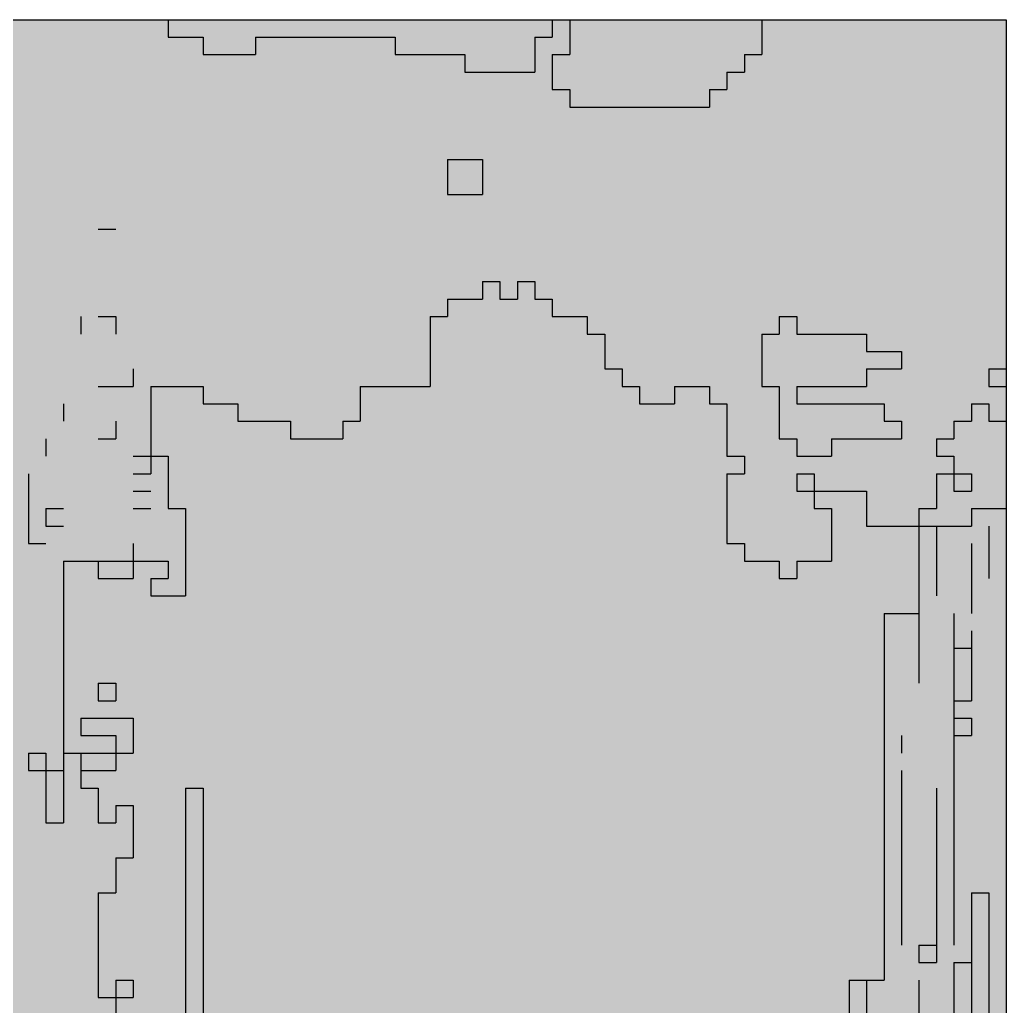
# Model space of a CAD drawing. Extents: x 0 to 100, y 0 to 130.
# Drawn here: x 41.1 to 100, y 71.4 to 130.3 of the extents above; entities that cross this region are included whole.
import ezdxf

# ---------------------------------------------------------------- set-up
doc = ezdxf.new("R2010")
doc.units = 0

msp = doc.modelspace()

# ---------------------------------------------------------------- linework, layer by layer
at = {"layer": '', "color": 0}
for p, q in [((0, 130.279898), (100, 130.279898)), ((50, 130.279898), (50, 129.237659)), ((72.916667, 130.279898), (72.916667, 129.237659)), ((73.958333, 130.279898), (73.958333, 128.19542)), ((85.416667, 130.279898), (85.416667, 128.19542)), ((100, 130.279898), (100, 0)), ((50, 129.237659), (52.083333, 129.237659)), ((52.083333, 129.237659), (52.083333, 128.19542)), ((55.208333, 129.237659), (63.541667, 129.237659)), ((55.208333, 129.237659), (55.208333, 128.19542)), ((63.541667, 129.237659), (63.541667, 128.19542)), ((71.875, 129.237659), (72.916667, 129.237659)), ((71.875, 129.237659), (71.875, 127.15318)), ((52.083333, 128.19542), (55.208333, 128.19542)), ((63.541667, 128.19542), (67.708333, 128.19542)), ((67.708333, 128.19542), (67.708333, 127.15318)), ((72.916667, 128.19542), (73.958333, 128.19542)), ((72.916667, 128.19542), (72.916667, 126.110941)), ((84.375, 128.19542), (85.416667, 128.19542)), ((84.375, 128.19542), (84.375, 127.15318)), ((67.708333, 127.15318), (71.875, 127.15318)), ((83.333333, 127.15318), (84.375, 127.15318)), ((83.333333, 127.15318), (83.333333, 126.110941)), ((72.916667, 126.110941), (73.958333, 126.110941)), ((73.958333, 126.110941), (73.958333, 125.068702)), ((82.291667, 126.110941), (83.333333, 126.110941)), ((82.291667, 126.110941), (82.291667, 125.068702)), ((73.958333, 125.068702), (82.291667, 125.068702)), ((66.666667, 121.941985), (68.75, 121.941985)), ((66.666667, 121.941985), (66.666667, 119.857506)), ((68.75, 121.941985), (68.75, 119.857506)), ((66.666667, 119.857506), (68.75, 119.857506)), ((45.833333, 117.773028), (46.875, 117.773028)), ((68.75, 114.64631), (69.791667, 114.64631)), ((68.75, 114.64631), (68.75, 113.604071)), ((69.791667, 114.64631), (69.791667, 113.604071)), ((70.833333, 114.64631), (71.875, 114.64631)), ((70.833333, 114.64631), (70.833333, 113.604071)), ((71.875, 114.64631), (71.875, 113.604071)), ((66.666667, 113.604071), (68.75, 113.604071)), ((66.666667, 113.604071), (66.666667, 112.561832)), ((69.791667, 113.604071), (70.833333, 113.604071)), ((71.875, 113.604071), (72.916667, 113.604071)), ((72.916667, 113.604071), (72.916667, 112.561832)), ((44.791667, 112.561832), (44.791667, 111.519593)), ((45.833333, 112.561832), (46.875, 112.561832)), ((46.875, 112.561832), (46.875, 111.519593)), ((65.625, 112.561832), (66.666667, 112.561832)), ((65.625, 112.561832), (65.625, 108.392875)), ((72.916667, 112.561832), (75, 112.561832)), ((75, 112.561832), (75, 111.519593)), ((86.458333, 112.561832), (87.5, 112.561832)), ((86.458333, 112.561832), (86.458333, 111.519593)), ((87.5, 112.561832), (87.5, 111.519593)), ((75, 111.519593), (76.041667, 111.519593)), ((76.041667, 111.519593), (76.041667, 109.435114)), ((85.416667, 111.519593), (86.458333, 111.519593)), ((85.416667, 111.519593), (85.416667, 108.392875)), ((87.5, 111.519593), (91.666667, 111.519593)), ((91.666667, 111.519593), (91.666667, 110.477354)), ((91.666667, 110.477354), (93.75, 110.477354)), ((93.75, 110.477354), (93.75, 109.435114)), ((47.916667, 109.435114), (47.916667, 108.392875)), ((76.041667, 109.435114), (77.083333, 109.435114)), ((77.083333, 109.435114), (77.083333, 108.392875)), ((91.666667, 109.435114), (93.75, 109.435114)), ((91.666667, 109.435114), (91.666667, 108.392875)), ((98.958333, 109.435114), (100, 109.435114)), ((98.958333, 109.435114), (98.958333, 108.392875)), ((45.833333, 108.392875), (47.916667, 108.392875)), ((48.958333, 108.392875), (52.083333, 108.392875)), ((48.958333, 108.392875), (48.958333, 103.181679)), ((52.083333, 108.392875), (52.083333, 107.350636)), ((61.458333, 108.392875), (65.625, 108.392875)), ((61.458333, 108.392875), (61.458333, 106.308397)), ((77.083333, 108.392875), (78.125, 108.392875)), ((78.125, 108.392875), (78.125, 107.350636)), ((80.208333, 108.392875), (82.291667, 108.392875)), ((80.208333, 108.392875), (80.208333, 107.350636)), ((82.291667, 108.392875), (82.291667, 107.350636)), ((85.416667, 108.392875), (86.458333, 108.392875)), ((86.458333, 108.392875), (86.458333, 105.266158)), ((87.5, 108.392875), (91.666667, 108.392875)), ((87.5, 108.392875), (87.5, 107.350636)), ((98.958333, 108.392875), (100, 108.392875)), ((43.75, 107.350636), (43.75, 106.308397)), ((52.083333, 107.350636), (54.166667, 107.350636)), ((54.166667, 107.350636), (54.166667, 106.308397)), ((78.125, 107.350636), (80.208333, 107.350636)), ((82.291667, 107.350636), (83.333333, 107.350636)), ((83.333333, 107.350636), (83.333333, 104.223918)), ((87.5, 107.350636), (92.708333, 107.350636)), ((92.708333, 107.350636), (92.708333, 106.308397)), ((97.916667, 107.350636), (98.958333, 107.350636)), ((97.916667, 107.350636), (97.916667, 106.308397)), ((98.958333, 107.350636), (98.958333, 106.308397)), ((46.875, 106.308397), (46.875, 105.266158)), ((54.166667, 106.308397), (57.291667, 106.308397)), ((57.291667, 106.308397), (57.291667, 105.266158)), ((60.416667, 106.308397), (61.458333, 106.308397)), ((60.416667, 106.308397), (60.416667, 105.266158)), ((92.708333, 106.308397), (93.75, 106.308397)), ((93.75, 106.308397), (93.75, 105.266158)), ((96.875, 106.308397), (97.916667, 106.308397)), ((96.875, 106.308397), (96.875, 105.266158)), ((98.958333, 106.308397), (100, 106.308397)), ((42.708333, 105.266158), (42.708333, 104.223918)), ((45.833333, 105.266158), (46.875, 105.266158)), ((57.291667, 105.266158), (60.416667, 105.266158)), ((86.458333, 105.266158), (87.5, 105.266158)), ((87.5, 105.266158), (87.5, 104.223918)), ((89.583333, 105.266158), (93.75, 105.266158)), ((89.583333, 105.266158), (89.583333, 104.223918)), ((95.833333, 105.266158), (96.875, 105.266158)), ((95.833333, 105.266158), (95.833333, 104.223918)), ((47.916667, 104.223918), (50, 104.223918)), ((50, 104.223918), (50, 101.097201)), ((83.333333, 104.223918), (84.375, 104.223918)), ((84.375, 104.223918), (84.375, 103.181679)), ((87.5, 104.223918), (89.583333, 104.223918)), ((95.833333, 104.223918), (96.875, 104.223918)), ((96.875, 104.223918), (96.875, 102.13944)), ((41.666667, 103.181679), (41.666667, 99.012722)), ((47.916667, 103.181679), (48.958333, 103.181679)), ((83.333333, 103.181679), (84.375, 103.181679)), ((83.333333, 103.181679), (83.333333, 99.012722)), ((87.5, 103.181679), (88.541667, 103.181679)), ((87.5, 103.181679), (87.5, 102.13944)), ((88.541667, 103.181679), (88.541667, 101.097201)), ((95.833333, 103.181679), (97.916667, 103.181679)), ((95.833333, 103.181679), (95.833333, 101.097201)), ((97.916667, 103.181679), (97.916667, 102.13944)), ((47.916667, 102.13944), (48.958333, 102.13944)), ((87.5, 102.13944), (91.666667, 102.13944)), ((91.666667, 102.13944), (91.666667, 100.054962)), ((96.875, 102.13944), (97.916667, 102.13944)), ((42.708333, 101.097201), (43.75, 101.097201)), ((42.708333, 101.097201), (42.708333, 100.054962)), ((47.916667, 101.097201), (48.958333, 101.097201)), ((50, 101.097201), (51.041667, 101.097201)), ((51.041667, 101.097201), (51.041667, 95.886005)), ((88.541667, 101.097201), (89.583333, 101.097201)), ((89.583333, 101.097201), (89.583333, 97.970483)), ((94.791667, 101.097201), (95.833333, 101.097201)), ((94.791667, 101.097201), (94.791667, 90.674809)), ((97.916667, 101.097201), (100, 101.097201)), ((97.916667, 101.097201), (97.916667, 100.054962)), ((42.708333, 100.054962), (43.75, 100.054962)), ((91.666667, 100.054962), (97.916667, 100.054962)), ((95.833333, 100.054962), (95.833333, 95.886005)), ((98.958333, 100.054962), (98.958333, 96.928244)), ((41.666667, 99.012722), (42.708333, 99.012722)), ((47.916667, 99.012722), (47.916667, 96.928244)), ((83.333333, 99.012722), (84.375, 99.012722)), ((84.375, 99.012722), (84.375, 97.970483)), ((97.916667, 99.012722), (97.916667, 94.843766)), ((43.75, 97.970483), (50, 97.970483)), ((43.75, 97.970483), (43.75, 82.336896)), ((45.833333, 97.970483), (45.833333, 96.928244)), ((50, 97.970483), (50, 96.928244)), ((84.375, 97.970483), (86.458333, 97.970483)), ((86.458333, 97.970483), (86.458333, 96.928244)), ((87.5, 97.970483), (89.583333, 97.970483)), ((87.5, 97.970483), (87.5, 96.928244)), ((45.833333, 96.928244), (47.916667, 96.928244)), ((48.958333, 96.928244), (50, 96.928244)), ((48.958333, 96.928244), (48.958333, 95.886005)), ((86.458333, 96.928244), (87.5, 96.928244)), ((48.958333, 95.886005), (51.041667, 95.886005)), ((92.708333, 94.843766), (94.791667, 94.843766)), ((92.708333, 94.843766), (92.708333, 72.956743)), ((96.875, 94.843766), (96.875, 75.041221)), ((97.916667, 93.801527), (97.916667, 89.63257)), ((96.875, 92.759287), (97.916667, 92.759287)), ((45.833333, 90.674809), (46.875, 90.674809)), ((45.833333, 90.674809), (45.833333, 89.63257)), ((46.875, 90.674809), (46.875, 89.63257)), ((45.833333, 89.63257), (46.875, 89.63257)), ((96.875, 89.63257), (97.916667, 89.63257)), ((44.791667, 88.590331), (47.916667, 88.590331)), ((44.791667, 88.590331), (44.791667, 87.548091)), ((47.916667, 88.590331), (47.916667, 86.505852)), ((96.875, 88.590331), (97.916667, 88.590331)), ((97.916667, 88.590331), (97.916667, 87.548091)), ((44.791667, 87.548091), (46.875, 87.548091)), ((46.875, 87.548091), (46.875, 85.463613)), ((93.75, 87.548091), (93.75, 86.505852)), ((96.875, 87.548091), (97.916667, 87.548091)), ((41.666667, 86.505852), (42.708333, 86.505852)), ((41.666667, 86.505852), (41.666667, 85.463613)), ((42.708333, 86.505852), (42.708333, 82.336896)), ((43.75, 86.505852), (47.916667, 86.505852)), ((44.791667, 86.505852), (44.791667, 84.421374)), ((41.666667, 85.463613), (43.75, 85.463613)), ((44.791667, 85.463613), (46.875, 85.463613)), ((93.75, 85.463613), (93.75, 75.041221)), ((44.791667, 84.421374), (45.833333, 84.421374)), ((45.833333, 84.421374), (45.833333, 82.336896)), ((51.041667, 84.421374), (52.083333, 84.421374)), ((51.041667, 84.421374), (51.041667, 59.407633)), ((52.083333, 84.421374), (52.083333, 60.449873)), ((95.833333, 84.421374), (95.833333, 73.998982)), ((46.875, 83.379135), (47.916667, 83.379135)), ((46.875, 83.379135), (46.875, 82.336896)), ((47.916667, 83.379135), (47.916667, 80.252417)), ((42.708333, 82.336896), (43.75, 82.336896)), ((45.833333, 82.336896), (46.875, 82.336896)), ((46.875, 80.252417), (47.916667, 80.252417)), ((46.875, 80.252417), (46.875, 78.167939)), ((45.833333, 78.167939), (46.875, 78.167939)), ((45.833333, 78.167939), (45.833333, 71.914504)), ((97.916667, 78.167939), (98.958333, 78.167939)), ((97.916667, 78.167939), (97.916667, 59.407633)), ((98.958333, 78.167939), (98.958333, 68.787786)), ((94.791667, 75.041221), (95.833333, 75.041221)), ((94.791667, 75.041221), (94.791667, 73.998982)), ((94.791667, 73.998982), (95.833333, 73.998982)), ((96.875, 73.998982), (97.916667, 73.998982)), ((96.875, 73.998982), (96.875, 38.56285)), ((46.875, 72.956743), (47.916667, 72.956743)), ((46.875, 72.956743), (46.875, 70.872265)), ((47.916667, 72.956743), (47.916667, 71.914504)), ((90.625, 72.956743), (92.708333, 72.956743)), ((90.625, 72.956743), (90.625, 46.900763)), ((91.666667, 72.956743), (91.666667, 63.57659)), ((94.791667, 72.956743), (94.791667, 69.830025)), ((45.833333, 71.914504), (47.916667, 71.914504))]:
    msp.add_line(p, q, dxfattribs=at)
for points in [[(36.458333, 129.237659), (50, 129.237659), (36.458333, 130.279898), (50, 130.279898)], [(50, 129.237659), (72.916667, 129.237659), (50, 130.279898), (72.916667, 130.279898)], [(72.916667, 128.19542), (73.958333, 128.19542), (72.916667, 130.279898), (73.958333, 130.279898)], [(73.958333, 128.19542), (85.416667, 128.19542), (73.958333, 130.279898), (85.416667, 130.279898)], [(85.416667, 129.237659), (100, 129.237659), (85.416667, 130.279898), (100, 130.279898)], [(40.625, 128.19542), (52.083333, 128.19542), (40.625, 129.237659), (52.083333, 129.237659)], [(52.083333, 128.19542), (55.208333, 128.19542), (52.083333, 129.237659), (55.208333, 129.237659)], [(55.208333, 125.068702), (63.541667, 125.068702), (55.208333, 129.237659), (63.541667, 129.237659)], [(63.541667, 128.19542), (71.875, 128.19542), (63.541667, 129.237659), (71.875, 129.237659)], [(71.875, 113.604071), (72.916667, 113.604071), (71.875, 129.237659), (72.916667, 129.237659)], [(85.416667, 128.19542), (95.833333, 128.19542), (85.416667, 129.237659), (95.833333, 129.237659)], [(95.833333, 128.19542), (100, 128.19542), (95.833333, 129.237659), (100, 129.237659)], [(34.375, 127.15318), (44.791667, 127.15318), (34.375, 128.19542), (44.791667, 128.19542)], [(44.791667, 127.15318), (55.208333, 127.15318), (44.791667, 128.19542), (55.208333, 128.19542)], [(63.541667, 121.941985), (67.708333, 121.941985), (63.541667, 128.19542), (67.708333, 128.19542)], [(67.708333, 127.15318), (71.875, 127.15318), (67.708333, 128.19542), (71.875, 128.19542)], [(72.916667, 127.15318), (84.375, 127.15318), (72.916667, 128.19542), (84.375, 128.19542)], [(84.375, 127.15318), (89.583333, 127.15318), (84.375, 128.19542), (89.583333, 128.19542)], [(89.583333, 127.15318), (98.958333, 127.15318), (89.583333, 128.19542), (98.958333, 128.19542)], [(98.958333, 125.068702), (100, 125.068702), (98.958333, 128.19542), (100, 128.19542)], [(38.541667, 126.110941), (47.916667, 126.110941), (38.541667, 127.15318), (47.916667, 127.15318)], [(47.916667, 126.110941), (55.208333, 126.110941), (47.916667, 127.15318), (55.208333, 127.15318)], [(67.708333, 121.941985), (71.875, 121.941985), (67.708333, 127.15318), (71.875, 127.15318)], [(72.916667, 126.110941), (83.333333, 126.110941), (72.916667, 127.15318), (83.333333, 127.15318)], [(83.333333, 125.068702), (88.541667, 125.068702), (83.333333, 127.15318), (88.541667, 127.15318)], [(88.541667, 126.110941), (94.791667, 126.110941), (88.541667, 127.15318), (94.791667, 127.15318)], [(94.791667, 125.068702), (98.958333, 125.068702), (94.791667, 127.15318), (98.958333, 127.15318)], [(39.583333, 125.068702), (45.833333, 125.068702), (39.583333, 126.110941), (45.833333, 126.110941)], [(45.833333, 117.773028), (46.875, 117.773028), (45.833333, 126.110941), (46.875, 126.110941)], [(46.875, 113.604071), (50, 113.604071), (46.875, 126.110941), (50, 126.110941)], [(50, 125.068702), (55.208333, 125.068702), (50, 126.110941), (55.208333, 126.110941)], [(72.916667, 112.561832), (73.958333, 112.561832), (72.916667, 126.110941), (73.958333, 126.110941)], [(73.958333, 125.068702), (82.291667, 125.068702), (73.958333, 126.110941), (82.291667, 126.110941)], [(82.291667, 107.350636), (83.333333, 107.350636), (82.291667, 126.110941), (83.333333, 126.110941)], [(88.541667, 125.068702), (92.708333, 125.068702), (88.541667, 126.110941), (92.708333, 126.110941)], [(92.708333, 124.026463), (94.791667, 124.026463), (92.708333, 126.110941), (94.791667, 126.110941)], [(40.625, 114.64631), (45.833333, 114.64631), (40.625, 125.068702), (45.833333, 125.068702)], [(50, 116.730789), (51.041667, 116.730789), (50, 125.068702), (51.041667, 125.068702)], [(51.041667, 124.026463), (53.125, 124.026463), (51.041667, 125.068702), (53.125, 125.068702)], [(53.125, 119.857506), (58.333333, 119.857506), (53.125, 125.068702), (58.333333, 125.068702)], [(58.333333, 124.026463), (63.541667, 124.026463), (58.333333, 125.068702), (63.541667, 125.068702)], [(73.958333, 112.561832), (82.291667, 112.561832), (73.958333, 125.068702), (82.291667, 125.068702)], [(83.333333, 124.026463), (87.5, 124.026463), (83.333333, 125.068702), (87.5, 125.068702)], [(87.5, 124.026463), (91.666667, 124.026463), (87.5, 125.068702), (91.666667, 125.068702)], [(91.666667, 122.984224), (92.708333, 122.984224), (91.666667, 125.068702), (92.708333, 125.068702)], [(94.791667, 124.026463), (95.833333, 124.026463), (94.791667, 125.068702), (95.833333, 125.068702)], [(95.833333, 117.773028), (100, 117.773028), (95.833333, 125.068702), (100, 125.068702)], [(51.041667, 119.857506), (53.125, 119.857506), (51.041667, 124.026463), (53.125, 124.026463)], [(58.333333, 119.857506), (60.416667, 119.857506), (58.333333, 124.026463), (60.416667, 124.026463)], [(60.416667, 122.984224), (63.541667, 122.984224), (60.416667, 124.026463), (63.541667, 124.026463)], [(83.333333, 122.984224), (86.458333, 122.984224), (83.333333, 124.026463), (86.458333, 124.026463)], [(86.458333, 115.688549), (89.583333, 115.688549), (86.458333, 124.026463), (89.583333, 124.026463)], [(89.583333, 122.984224), (91.666667, 122.984224), (89.583333, 124.026463), (91.666667, 124.026463)], [(92.708333, 122.984224), (93.75, 122.984224), (92.708333, 124.026463), (93.75, 124.026463)], [(93.75, 117.773028), (95.833333, 117.773028), (93.75, 124.026463), (95.833333, 124.026463)], [(60.416667, 119.857506), (61.458333, 119.857506), (60.416667, 122.984224), (61.458333, 122.984224)], [(61.458333, 108.392875), (63.541667, 108.392875), (61.458333, 122.984224), (63.541667, 122.984224)], [(83.333333, 121.941985), (85.416667, 121.941985), (83.333333, 122.984224), (85.416667, 122.984224)], [(85.416667, 115.688549), (86.458333, 115.688549), (85.416667, 122.984224), (86.458333, 122.984224)], [(89.583333, 114.64631), (90.625, 114.64631), (89.583333, 122.984224), (90.625, 122.984224)], [(90.625, 121.941985), (91.666667, 121.941985), (90.625, 122.984224), (91.666667, 122.984224)], [(91.666667, 114.64631), (93.75, 114.64631), (91.666667, 122.984224), (93.75, 122.984224)], [(63.541667, 112.561832), (66.666667, 112.561832), (63.541667, 121.941985), (66.666667, 121.941985)], [(66.666667, 119.857506), (68.75, 119.857506), (66.666667, 121.941985), (68.75, 121.941985)], [(68.75, 114.64631), (71.875, 114.64631), (68.75, 121.941985), (71.875, 121.941985)], [(83.333333, 116.730789), (85.416667, 116.730789), (83.333333, 121.941985), (85.416667, 121.941985)], [(90.625, 114.64631), (91.666667, 114.64631), (90.625, 121.941985), (91.666667, 121.941985)], [(51.041667, 116.730789), (52.083333, 116.730789), (51.041667, 119.857506), (52.083333, 119.857506)], [(52.083333, 107.350636), (53.125, 107.350636), (52.083333, 119.857506), (53.125, 119.857506)], [(53.125, 118.815267), (55.208333, 118.815267), (53.125, 119.857506), (55.208333, 119.857506)], [(55.208333, 106.308397), (58.333333, 106.308397), (55.208333, 119.857506), (58.333333, 119.857506)], [(58.333333, 118.815267), (59.375, 118.815267), (58.333333, 119.857506), (59.375, 119.857506)], [(59.375, 106.308397), (61.458333, 106.308397), (59.375, 119.857506), (61.458333, 119.857506)], [(66.666667, 113.604071), (68.75, 113.604071), (66.666667, 119.857506), (68.75, 119.857506)], [(53.125, 107.350636), (55.208333, 107.350636), (53.125, 118.815267), (55.208333, 118.815267)], [(58.333333, 105.266158), (59.375, 105.266158), (58.333333, 118.815267), (59.375, 118.815267)], [(45.833333, 114.64631), (46.875, 114.64631), (45.833333, 117.773028), (46.875, 117.773028)], [(93.75, 116.730789), (94.791667, 116.730789), (93.75, 117.773028), (94.791667, 117.773028)], [(94.791667, 106.308397), (97.916667, 106.308397), (94.791667, 117.773028), (97.916667, 117.773028)], [(97.916667, 116.730789), (100, 116.730789), (97.916667, 117.773028), (100, 117.773028)], [(50, 108.392875), (52.083333, 108.392875), (50, 116.730789), (52.083333, 116.730789)], [(83.333333, 104.223918), (85.416667, 104.223918), (83.333333, 116.730789), (85.416667, 116.730789)], [(93.75, 100.054962), (94.791667, 100.054962), (93.75, 116.730789), (94.791667, 116.730789)], [(97.916667, 107.350636), (98.958333, 107.350636), (97.916667, 116.730789), (98.958333, 116.730789)], [(98.958333, 115.688549), (100, 115.688549), (98.958333, 116.730789), (100, 116.730789)], [(85.416667, 112.561832), (87.5, 112.561832), (85.416667, 115.688549), (87.5, 115.688549)], [(87.5, 114.64631), (89.583333, 114.64631), (87.5, 115.688549), (89.583333, 115.688549)], [(98.958333, 109.435114), (100, 109.435114), (98.958333, 115.688549), (100, 115.688549)], [(38.541667, 105.266158), (41.666667, 105.266158), (38.541667, 114.64631), (41.666667, 114.64631)], [(41.666667, 113.604071), (44.791667, 113.604071), (41.666667, 114.64631), (44.791667, 114.64631)], [(44.791667, 113.604071), (45.833333, 113.604071), (44.791667, 114.64631), (45.833333, 114.64631)], [(45.833333, 113.604071), (46.875, 113.604071), (45.833333, 114.64631), (46.875, 114.64631)], [(68.75, 93.801527), (69.791667, 93.801527), (68.75, 114.64631), (69.791667, 114.64631)], [(69.791667, 113.604071), (70.833333, 113.604071), (69.791667, 114.64631), (70.833333, 114.64631)], [(70.833333, 93.801527), (71.875, 93.801527), (70.833333, 114.64631), (71.875, 114.64631)], [(87.5, 111.519593), (93.75, 111.519593), (87.5, 114.64631), (93.75, 114.64631)], [(41.666667, 112.561832), (42.708333, 112.561832), (41.666667, 113.604071), (42.708333, 113.604071)], [(42.708333, 110.477354), (44.791667, 110.477354), (42.708333, 113.604071), (44.791667, 113.604071)], [(44.791667, 112.561832), (45.833333, 112.561832), (44.791667, 113.604071), (45.833333, 113.604071)], [(45.833333, 112.561832), (50, 112.561832), (45.833333, 113.604071), (50, 113.604071)], [(66.666667, 95.886005), (68.75, 95.886005), (66.666667, 113.604071), (68.75, 113.604071)], [(69.791667, 94.843766), (70.833333, 94.843766), (69.791667, 113.604071), (70.833333, 113.604071)], [(71.875, 94.843766), (72.916667, 94.843766), (71.875, 113.604071), (72.916667, 113.604071)], [(41.666667, 104.223918), (42.708333, 104.223918), (41.666667, 112.561832), (42.708333, 112.561832)], [(44.791667, 111.519593), (46.875, 111.519593), (44.791667, 112.561832), (46.875, 112.561832)], [(46.875, 111.519593), (50, 111.519593), (46.875, 112.561832), (50, 112.561832)], [(63.541667, 108.392875), (65.625, 108.392875), (63.541667, 112.561832), (65.625, 112.561832)], [(65.625, 99.012722), (66.666667, 99.012722), (65.625, 112.561832), (66.666667, 112.561832)], [(72.916667, 92.759287), (75, 92.759287), (72.916667, 112.561832), (75, 112.561832)], [(75, 111.519593), (82.291667, 111.519593), (75, 112.561832), (82.291667, 112.561832)], [(85.416667, 111.519593), (86.458333, 111.519593), (85.416667, 112.561832), (86.458333, 112.561832)], [(86.458333, 105.266158), (87.5, 105.266158), (86.458333, 112.561832), (87.5, 112.561832)], [(44.791667, 109.435114), (45.833333, 109.435114), (44.791667, 111.519593), (45.833333, 111.519593)], [(45.833333, 110.477354), (46.875, 110.477354), (45.833333, 111.519593), (46.875, 111.519593)], [(46.875, 109.435114), (47.916667, 109.435114), (46.875, 111.519593), (47.916667, 111.519593)], [(47.916667, 108.392875), (50, 108.392875), (47.916667, 111.519593), (50, 111.519593)], [(75, 90.674809), (76.041667, 90.674809), (75, 111.519593), (76.041667, 111.519593)], [(76.041667, 109.435114), (82.291667, 109.435114), (76.041667, 111.519593), (82.291667, 111.519593)], [(85.416667, 108.392875), (86.458333, 108.392875), (85.416667, 111.519593), (86.458333, 111.519593)], [(87.5, 108.392875), (91.666667, 108.392875), (87.5, 111.519593), (91.666667, 111.519593)], [(91.666667, 110.477354), (93.75, 110.477354), (91.666667, 111.519593), (93.75, 111.519593)], [(42.708333, 106.308397), (43.75, 106.308397), (42.708333, 110.477354), (43.75, 110.477354)], [(43.75, 107.350636), (44.791667, 107.350636), (43.75, 110.477354), (44.791667, 110.477354)], [(45.833333, 109.435114), (46.875, 109.435114), (45.833333, 110.477354), (46.875, 110.477354)], [(91.666667, 109.435114), (93.75, 109.435114), (91.666667, 110.477354), (93.75, 110.477354)], [(44.791667, 108.392875), (47.916667, 108.392875), (44.791667, 109.435114), (47.916667, 109.435114)], [(76.041667, 90.674809), (77.083333, 90.674809), (76.041667, 109.435114), (77.083333, 109.435114)], [(77.083333, 108.392875), (82.291667, 108.392875), (77.083333, 109.435114), (82.291667, 109.435114)], [(91.666667, 107.350636), (93.75, 107.350636), (91.666667, 109.435114), (93.75, 109.435114)], [(98.958333, 108.392875), (100, 108.392875), (98.958333, 109.435114), (100, 109.435114)], [(44.791667, 107.350636), (45.833333, 107.350636), (44.791667, 108.392875), (45.833333, 108.392875)], [(45.833333, 107.350636), (48.958333, 107.350636), (45.833333, 108.392875), (48.958333, 108.392875)], [(48.958333, 104.223918), (52.083333, 104.223918), (48.958333, 108.392875), (52.083333, 108.392875)], [(61.458333, 102.13944), (65.625, 102.13944), (61.458333, 108.392875), (65.625, 108.392875)], [(77.083333, 83.379135), (78.125, 83.379135), (77.083333, 108.392875), (78.125, 108.392875)], [(78.125, 107.350636), (80.208333, 107.350636), (78.125, 108.392875), (80.208333, 108.392875)], [(80.208333, 81.294656), (82.291667, 81.294656), (80.208333, 108.392875), (82.291667, 108.392875)], [(85.416667, 97.970483), (86.458333, 97.970483), (85.416667, 108.392875), (86.458333, 108.392875)], [(87.5, 107.350636), (91.666667, 107.350636), (87.5, 108.392875), (91.666667, 108.392875)], [(98.958333, 106.308397), (100, 106.308397), (98.958333, 108.392875), (100, 108.392875)], [(43.75, 105.266158), (45.833333, 105.266158), (43.75, 107.350636), (45.833333, 107.350636)], [(45.833333, 106.308397), (47.916667, 106.308397), (45.833333, 107.350636), (47.916667, 107.350636)], [(47.916667, 106.308397), (48.958333, 106.308397), (47.916667, 107.350636), (48.958333, 107.350636)], [(52.083333, 93.801527), (54.166667, 93.801527), (52.083333, 107.350636), (54.166667, 107.350636)], [(54.166667, 106.308397), (55.208333, 106.308397), (54.166667, 107.350636), (55.208333, 107.350636)], [(78.125, 83.379135), (80.208333, 83.379135), (78.125, 107.350636), (80.208333, 107.350636)], [(82.291667, 81.294656), (83.333333, 81.294656), (82.291667, 107.350636), (83.333333, 107.350636)], [(87.5, 105.266158), (92.708333, 105.266158), (87.5, 107.350636), (92.708333, 107.350636)], [(92.708333, 106.308397), (93.75, 106.308397), (92.708333, 107.350636), (93.75, 107.350636)], [(97.916667, 101.097201), (98.958333, 101.097201), (97.916667, 107.350636), (98.958333, 107.350636)], [(42.708333, 105.266158), (43.75, 105.266158), (42.708333, 106.308397), (43.75, 106.308397)], [(45.833333, 105.266158), (46.875, 105.266158), (45.833333, 106.308397), (46.875, 106.308397)], [(46.875, 105.266158), (47.916667, 105.266158), (46.875, 106.308397), (47.916667, 106.308397)], [(47.916667, 105.266158), (48.958333, 105.266158), (47.916667, 106.308397), (48.958333, 106.308397)], [(54.166667, 96.928244), (57.291667, 96.928244), (54.166667, 106.308397), (57.291667, 106.308397)], [(57.291667, 105.266158), (58.333333, 105.266158), (57.291667, 106.308397), (58.333333, 106.308397)], [(59.375, 105.266158), (60.416667, 105.266158), (59.375, 106.308397), (60.416667, 106.308397)], [(60.416667, 99.012722), (61.458333, 99.012722), (60.416667, 106.308397), (61.458333, 106.308397)], [(92.708333, 105.266158), (93.75, 105.266158), (92.708333, 106.308397), (93.75, 106.308397)], [(94.791667, 105.266158), (96.875, 105.266158), (94.791667, 106.308397), (96.875, 106.308397)], [(96.875, 103.181679), (97.916667, 103.181679), (96.875, 106.308397), (97.916667, 106.308397)], [(98.958333, 101.097201), (100, 101.097201), (98.958333, 106.308397), (100, 106.308397)], [(39.583333, 102.13944), (41.666667, 102.13944), (39.583333, 105.266158), (41.666667, 105.266158)], [(42.708333, 103.181679), (44.791667, 103.181679), (42.708333, 105.266158), (44.791667, 105.266158)], [(44.791667, 104.223918), (45.833333, 104.223918), (44.791667, 105.266158), (45.833333, 105.266158)], [(45.833333, 104.223918), (46.875, 104.223918), (45.833333, 105.266158), (46.875, 105.266158)], [(46.875, 104.223918), (47.916667, 104.223918), (46.875, 105.266158), (47.916667, 105.266158)], [(47.916667, 104.223918), (48.958333, 104.223918), (47.916667, 105.266158), (48.958333, 105.266158)], [(57.291667, 97.970483), (60.416667, 97.970483), (57.291667, 105.266158), (60.416667, 105.266158)], [(86.458333, 96.928244), (87.5, 96.928244), (86.458333, 105.266158), (87.5, 105.266158)], [(87.5, 104.223918), (89.583333, 104.223918), (87.5, 105.266158), (89.583333, 105.266158)], [(89.583333, 102.13944), (93.75, 102.13944), (89.583333, 105.266158), (93.75, 105.266158)], [(94.791667, 101.097201), (95.833333, 101.097201), (94.791667, 105.266158), (95.833333, 105.266158)], [(95.833333, 104.223918), (96.875, 104.223918), (95.833333, 105.266158), (96.875, 105.266158)], [(41.666667, 103.181679), (42.708333, 103.181679), (41.666667, 104.223918), (42.708333, 104.223918)], [(44.791667, 102.13944), (45.833333, 102.13944), (44.791667, 104.223918), (45.833333, 104.223918)], [(45.833333, 101.097201), (46.875, 101.097201), (45.833333, 104.223918), (46.875, 104.223918)], [(46.875, 103.181679), (48.958333, 103.181679), (46.875, 104.223918), (48.958333, 104.223918)], [(48.958333, 102.13944), (50, 102.13944), (48.958333, 104.223918), (50, 104.223918)], [(50, 101.097201), (52.083333, 101.097201), (50, 104.223918), (52.083333, 104.223918)], [(83.333333, 103.181679), (84.375, 103.181679), (83.333333, 104.223918), (84.375, 104.223918)], [(84.375, 97.970483), (85.416667, 97.970483), (84.375, 104.223918), (85.416667, 104.223918)], [(87.5, 103.181679), (89.583333, 103.181679), (87.5, 104.223918), (89.583333, 104.223918)], [(95.833333, 103.181679), (96.875, 103.181679), (95.833333, 104.223918), (96.875, 104.223918)], [(41.666667, 101.097201), (43.75, 101.097201), (41.666667, 103.181679), (43.75, 103.181679)], [(43.75, 102.13944), (44.791667, 102.13944), (43.75, 103.181679), (44.791667, 103.181679)], [(46.875, 102.13944), (47.916667, 102.13944), (46.875, 103.181679), (47.916667, 103.181679)], [(47.916667, 102.13944), (48.958333, 102.13944), (47.916667, 103.181679), (48.958333, 103.181679)], [(83.333333, 99.012722), (84.375, 99.012722), (83.333333, 103.181679), (84.375, 103.181679)], [(87.5, 102.13944), (88.541667, 102.13944), (87.5, 103.181679), (88.541667, 103.181679)], [(88.541667, 102.13944), (89.583333, 102.13944), (88.541667, 103.181679), (89.583333, 103.181679)], [(95.833333, 100.054962), (96.875, 100.054962), (95.833333, 103.181679), (96.875, 103.181679)], [(96.875, 102.13944), (97.916667, 102.13944), (96.875, 103.181679), (97.916667, 103.181679)], [(40.625, 61.492112), (41.666667, 61.492112), (40.625, 102.13944), (41.666667, 102.13944)], [(43.75, 101.097201), (44.791667, 101.097201), (43.75, 102.13944), (44.791667, 102.13944)], [(44.791667, 100.054962), (45.833333, 100.054962), (44.791667, 102.13944), (45.833333, 102.13944)], [(46.875, 101.097201), (48.958333, 101.097201), (46.875, 102.13944), (48.958333, 102.13944)], [(48.958333, 99.012722), (50, 99.012722), (48.958333, 102.13944), (50, 102.13944)], [(61.458333, 101.097201), (64.583333, 101.097201), (61.458333, 102.13944), (64.583333, 102.13944)], [(64.583333, 101.097201), (65.625, 101.097201), (64.583333, 102.13944), (65.625, 102.13944)], [(87.5, 97.970483), (88.541667, 97.970483), (87.5, 102.13944), (88.541667, 102.13944)], [(88.541667, 101.097201), (91.666667, 101.097201), (88.541667, 102.13944), (91.666667, 102.13944)], [(91.666667, 100.054962), (93.75, 100.054962), (91.666667, 102.13944), (93.75, 102.13944)], [(96.875, 100.054962), (97.916667, 100.054962), (96.875, 102.13944), (97.916667, 102.13944)], [(41.666667, 99.012722), (42.708333, 99.012722), (41.666667, 101.097201), (42.708333, 101.097201)], [(42.708333, 100.054962), (43.75, 100.054962), (42.708333, 101.097201), (43.75, 101.097201)], [(43.75, 100.054962), (44.791667, 100.054962), (43.75, 101.097201), (44.791667, 101.097201)], [(45.833333, 97.970483), (46.875, 97.970483), (45.833333, 101.097201), (46.875, 101.097201)], [(46.875, 100.054962), (47.916667, 100.054962), (46.875, 101.097201), (47.916667, 101.097201)], [(47.916667, 100.054962), (48.958333, 100.054962), (47.916667, 101.097201), (48.958333, 101.097201)], [(50, 95.886005), (51.041667, 95.886005), (50, 101.097201), (51.041667, 101.097201)], [(51.041667, 92.759287), (52.083333, 92.759287), (51.041667, 101.097201), (52.083333, 101.097201)], [(61.458333, 99.012722), (63.541667, 99.012722), (61.458333, 101.097201), (63.541667, 101.097201)], [(63.541667, 100.054962), (64.583333, 100.054962), (63.541667, 101.097201), (64.583333, 101.097201)], [(64.583333, 99.012722), (65.625, 99.012722), (64.583333, 101.097201), (65.625, 101.097201)], [(88.541667, 97.970483), (89.583333, 97.970483), (88.541667, 101.097201), (89.583333, 101.097201)], [(89.583333, 93.801527), (91.666667, 93.801527), (89.583333, 101.097201), (91.666667, 101.097201)], [(94.791667, 100.054962), (95.833333, 100.054962), (94.791667, 101.097201), (95.833333, 101.097201)], [(97.916667, 100.054962), (98.958333, 100.054962), (97.916667, 101.097201), (98.958333, 101.097201)], [(98.958333, 96.928244), (100, 96.928244), (98.958333, 101.097201), (100, 101.097201)], [(42.708333, 99.012722), (45.833333, 99.012722), (42.708333, 100.054962), (45.833333, 100.054962)], [(46.875, 97.970483), (47.916667, 97.970483), (46.875, 100.054962), (47.916667, 100.054962)], [(47.916667, 99.012722), (48.958333, 99.012722), (47.916667, 100.054962), (48.958333, 100.054962)], [(63.541667, 94.843766), (64.583333, 94.843766), (63.541667, 100.054962), (64.583333, 100.054962)], [(91.666667, 94.843766), (94.791667, 94.843766), (91.666667, 100.054962), (94.791667, 100.054962)], [(94.791667, 90.674809), (95.833333, 90.674809), (94.791667, 100.054962), (95.833333, 100.054962)], [(95.833333, 95.886005), (96.875, 95.886005), (95.833333, 100.054962), (96.875, 100.054962)], [(96.875, 99.012722), (97.916667, 99.012722), (96.875, 100.054962), (97.916667, 100.054962)], [(97.916667, 94.843766), (98.958333, 94.843766), (97.916667, 100.054962), (98.958333, 100.054962)], [(41.666667, 86.505852), (42.708333, 86.505852), (41.666667, 99.012722), (42.708333, 99.012722)], [(42.708333, 97.970483), (44.791667, 97.970483), (42.708333, 99.012722), (44.791667, 99.012722)], [(44.791667, 97.970483), (45.833333, 97.970483), (44.791667, 99.012722), (45.833333, 99.012722)], [(47.916667, 97.970483), (50, 97.970483), (47.916667, 99.012722), (50, 99.012722)], [(60.416667, 76.08346), (61.458333, 76.08346), (60.416667, 99.012722), (61.458333, 99.012722)], [(61.458333, 96.928244), (62.5, 96.928244), (61.458333, 99.012722), (62.5, 99.012722)], [(62.5, 97.970483), (63.541667, 97.970483), (62.5, 99.012722), (63.541667, 99.012722)], [(64.583333, 97.970483), (66.666667, 97.970483), (64.583333, 99.012722), (66.666667, 99.012722)], [(83.333333, 94.843766), (84.375, 94.843766), (83.333333, 99.012722), (84.375, 99.012722)], [(96.875, 92.759287), (97.916667, 92.759287), (96.875, 99.012722), (97.916667, 99.012722)], [(42.708333, 90.674809), (43.75, 90.674809), (42.708333, 97.970483), (43.75, 97.970483)], [(43.75, 95.886005), (45.833333, 95.886005), (43.75, 97.970483), (45.833333, 97.970483)], [(45.833333, 96.928244), (47.916667, 96.928244), (45.833333, 97.970483), (47.916667, 97.970483)], [(47.916667, 96.928244), (50, 96.928244), (47.916667, 97.970483), (50, 97.970483)], [(57.291667, 95.886005), (60.416667, 95.886005), (57.291667, 97.970483), (60.416667, 97.970483)], [(62.5, 96.928244), (63.541667, 96.928244), (62.5, 97.970483), (63.541667, 97.970483)], [(64.583333, 94.843766), (66.666667, 94.843766), (64.583333, 97.970483), (66.666667, 97.970483)], [(84.375, 94.843766), (86.458333, 94.843766), (84.375, 97.970483), (86.458333, 97.970483)], [(87.5, 93.801527), (89.583333, 93.801527), (87.5, 97.970483), (89.583333, 97.970483)], [(45.833333, 90.674809), (48.958333, 90.674809), (45.833333, 96.928244), (48.958333, 96.928244)], [(48.958333, 95.886005), (50, 95.886005), (48.958333, 96.928244), (50, 96.928244)], [(54.166667, 93.801527), (56.25, 93.801527), (54.166667, 96.928244), (56.25, 96.928244)], [(56.25, 95.886005), (57.291667, 95.886005), (56.25, 96.928244), (57.291667, 96.928244)], [(61.458333, 76.08346), (63.541667, 76.08346), (61.458333, 96.928244), (63.541667, 96.928244)], [(86.458333, 94.843766), (87.5, 94.843766), (86.458333, 96.928244), (87.5, 96.928244)], [(98.958333, 90.674809), (100, 90.674809), (98.958333, 96.928244), (100, 96.928244)], [(43.75, 90.674809), (44.791667, 90.674809), (43.75, 95.886005), (44.791667, 95.886005)], [(44.791667, 93.801527), (45.833333, 93.801527), (44.791667, 95.886005), (45.833333, 95.886005)], [(48.958333, 85.463613), (51.041667, 85.463613), (48.958333, 95.886005), (51.041667, 95.886005)], [(56.25, 94.843766), (58.333333, 94.843766), (56.25, 95.886005), (58.333333, 95.886005)], [(58.333333, 94.843766), (60.416667, 94.843766), (58.333333, 95.886005), (60.416667, 95.886005)], [(66.666667, 94.843766), (67.708333, 94.843766), (66.666667, 95.886005), (67.708333, 95.886005)], [(67.708333, 93.801527), (68.75, 93.801527), (67.708333, 95.886005), (68.75, 95.886005)], [(95.833333, 94.843766), (96.875, 94.843766), (95.833333, 95.886005), (96.875, 95.886005)], [(56.25, 93.801527), (57.291667, 93.801527), (56.25, 94.843766), (57.291667, 94.843766)], [(57.291667, 77.1257), (58.333333, 77.1257), (57.291667, 94.843766), (58.333333, 94.843766)], [(58.333333, 93.801527), (59.375, 93.801527), (58.333333, 94.843766), (59.375, 94.843766)], [(59.375, 77.1257), (60.416667, 77.1257), (59.375, 94.843766), (60.416667, 94.843766)], [(63.541667, 42.731807), (65.625, 42.731807), (63.541667, 94.843766), (65.625, 94.843766)], [(65.625, 93.801527), (67.708333, 93.801527), (65.625, 94.843766), (67.708333, 94.843766)], [(69.791667, 42.731807), (70.833333, 42.731807), (69.791667, 94.843766), (70.833333, 94.843766)], [(71.875, 42.731807), (72.916667, 42.731807), (71.875, 94.843766), (72.916667, 94.843766)], [(83.333333, 93.801527), (87.5, 93.801527), (83.333333, 94.843766), (87.5, 94.843766)], [(91.666667, 92.759287), (92.708333, 92.759287), (91.666667, 94.843766), (92.708333, 94.843766)], [(92.708333, 93.801527), (94.791667, 93.801527), (92.708333, 94.843766), (94.791667, 94.843766)], [(95.833333, 75.041221), (96.875, 75.041221), (95.833333, 94.843766), (96.875, 94.843766)], [(97.916667, 93.801527), (98.958333, 93.801527), (97.916667, 94.843766), (98.958333, 94.843766)], [(44.791667, 92.759287), (45.833333, 92.759287), (44.791667, 93.801527), (45.833333, 93.801527)], [(52.083333, 91.717048), (54.166667, 91.717048), (52.083333, 93.801527), (54.166667, 93.801527)], [(54.166667, 92.759287), (55.208333, 92.759287), (54.166667, 93.801527), (55.208333, 93.801527)], [(55.208333, 78.167939), (57.291667, 78.167939), (55.208333, 93.801527), (57.291667, 93.801527)], [(58.333333, 77.1257), (59.375, 77.1257), (58.333333, 93.801527), (59.375, 93.801527)], [(65.625, 43.774046), (69.791667, 43.774046), (65.625, 93.801527), (69.791667, 93.801527)], [(70.833333, 42.731807), (71.875, 42.731807), (70.833333, 93.801527), (71.875, 93.801527)], [(83.333333, 81.294656), (85.416667, 81.294656), (83.333333, 93.801527), (85.416667, 93.801527)], [(85.416667, 91.717048), (90.625, 91.717048), (85.416667, 93.801527), (90.625, 93.801527)], [(90.625, 92.759287), (91.666667, 92.759287), (90.625, 93.801527), (91.666667, 93.801527)], [(92.708333, 87.548091), (93.75, 87.548091), (92.708333, 93.801527), (93.75, 93.801527)], [(93.75, 73.998982), (94.791667, 73.998982), (93.75, 93.801527), (94.791667, 93.801527)], [(97.916667, 91.717048), (98.958333, 91.717048), (97.916667, 93.801527), (98.958333, 93.801527)], [(44.791667, 89.63257), (45.833333, 89.63257), (44.791667, 92.759287), (45.833333, 92.759287)], [(51.041667, 91.717048), (52.083333, 91.717048), (51.041667, 92.759287), (52.083333, 92.759287)], [(54.166667, 77.1257), (55.208333, 77.1257), (54.166667, 92.759287), (55.208333, 92.759287)], [(72.916667, 41.689567), (75, 41.689567), (72.916667, 92.759287), (75, 92.759287)], [(90.625, 83.379135), (92.708333, 83.379135), (90.625, 92.759287), (92.708333, 92.759287)], [(96.875, 89.63257), (97.916667, 89.63257), (96.875, 92.759287), (97.916667, 92.759287)], [(51.041667, 89.63257), (53.125, 89.63257), (51.041667, 91.717048), (53.125, 91.717048)], [(53.125, 78.167939), (54.166667, 78.167939), (53.125, 91.717048), (54.166667, 91.717048)], [(85.416667, 90.674809), (86.458333, 90.674809), (85.416667, 91.717048), (86.458333, 91.717048)], [(86.458333, 87.548091), (90.625, 87.548091), (86.458333, 91.717048), (90.625, 91.717048)], [(97.916667, 87.548091), (98.958333, 87.548091), (97.916667, 91.717048), (98.958333, 91.717048)], [(42.708333, 89.63257), (43.75, 89.63257), (42.708333, 90.674809), (43.75, 90.674809)], [(43.75, 89.63257), (44.791667, 89.63257), (43.75, 90.674809), (44.791667, 90.674809)], [(45.833333, 89.63257), (46.875, 89.63257), (45.833333, 90.674809), (46.875, 90.674809)], [(46.875, 89.63257), (48.958333, 89.63257), (46.875, 90.674809), (48.958333, 90.674809)], [(75, 87.548091), (77.083333, 87.548091), (75, 90.674809), (77.083333, 90.674809)], [(85.416667, 88.590331), (86.458333, 88.590331), (85.416667, 90.674809), (86.458333, 90.674809)], [(94.791667, 84.421374), (95.833333, 84.421374), (94.791667, 90.674809), (95.833333, 90.674809)], [(98.958333, 87.548091), (100, 87.548091), (98.958333, 90.674809), (100, 90.674809)], [(42.708333, 88.590331), (43.75, 88.590331), (42.708333, 89.63257), (43.75, 89.63257)], [(43.75, 88.590331), (45.833333, 88.590331), (43.75, 89.63257), (45.833333, 89.63257)], [(45.833333, 88.590331), (46.875, 88.590331), (45.833333, 89.63257), (46.875, 89.63257)], [(46.875, 88.590331), (47.916667, 88.590331), (46.875, 89.63257), (47.916667, 89.63257)], [(47.916667, 66.703308), (48.958333, 66.703308), (47.916667, 89.63257), (48.958333, 89.63257)], [(51.041667, 84.421374), (52.083333, 84.421374), (51.041667, 89.63257), (52.083333, 89.63257)], [(52.083333, 84.421374), (53.125, 84.421374), (52.083333, 89.63257), (53.125, 89.63257)], [(96.875, 88.590331), (97.916667, 88.590331), (96.875, 89.63257), (97.916667, 89.63257)], [(42.708333, 87.548091), (43.75, 87.548091), (42.708333, 88.590331), (43.75, 88.590331)], [(43.75, 86.505852), (44.791667, 86.505852), (43.75, 88.590331), (44.791667, 88.590331)], [(44.791667, 87.548091), (47.916667, 87.548091), (44.791667, 88.590331), (47.916667, 88.590331)], [(85.416667, 73.998982), (86.458333, 73.998982), (85.416667, 88.590331), (86.458333, 88.590331)], [(96.875, 87.548091), (97.916667, 87.548091), (96.875, 88.590331), (97.916667, 88.590331)], [(42.708333, 85.463613), (43.75, 85.463613), (42.708333, 87.548091), (43.75, 87.548091)], [(44.791667, 86.505852), (45.833333, 86.505852), (44.791667, 87.548091), (45.833333, 87.548091)], [(45.833333, 86.505852), (46.875, 86.505852), (45.833333, 87.548091), (46.875, 87.548091)], [(46.875, 86.505852), (47.916667, 86.505852), (46.875, 87.548091), (47.916667, 87.548091)], [(75, 40.647328), (76.041667, 40.647328), (75, 87.548091), (76.041667, 87.548091)], [(76.041667, 85.463613), (77.083333, 85.463613), (76.041667, 87.548091), (77.083333, 87.548091)], [(86.458333, 75.041221), (87.5, 75.041221), (86.458333, 87.548091), (87.5, 87.548091)], [(87.5, 86.505852), (90.625, 86.505852), (87.5, 87.548091), (90.625, 87.548091)], [(92.708333, 86.505852), (93.75, 86.505852), (92.708333, 87.548091), (93.75, 87.548091)], [(96.875, 86.505852), (98.958333, 86.505852), (96.875, 87.548091), (98.958333, 87.548091)], [(98.958333, 86.505852), (100, 86.505852), (98.958333, 87.548091), (100, 87.548091)], [(41.666667, 85.463613), (42.708333, 85.463613), (41.666667, 86.505852), (42.708333, 86.505852)], [(43.75, 85.463613), (44.791667, 85.463613), (43.75, 86.505852), (44.791667, 86.505852)], [(44.791667, 85.463613), (46.875, 85.463613), (44.791667, 86.505852), (46.875, 86.505852)], [(46.875, 83.379135), (47.916667, 83.379135), (46.875, 86.505852), (47.916667, 86.505852)], [(87.5, 73.998982), (89.583333, 73.998982), (87.5, 86.505852), (89.583333, 86.505852)], [(89.583333, 85.463613), (90.625, 85.463613), (89.583333, 86.505852), (90.625, 86.505852)], [(92.708333, 85.463613), (93.75, 85.463613), (92.708333, 86.505852), (93.75, 86.505852)], [(96.875, 73.998982), (97.916667, 73.998982), (96.875, 86.505852), (97.916667, 86.505852)], [(97.916667, 84.421374), (98.958333, 84.421374), (97.916667, 86.505852), (98.958333, 86.505852)], [(98.958333, 85.463613), (100, 85.463613), (98.958333, 86.505852), (100, 86.505852)], [(41.666667, 68.787786), (42.708333, 68.787786), (41.666667, 85.463613), (42.708333, 85.463613)], [(42.708333, 82.336896), (43.75, 82.336896), (42.708333, 85.463613), (43.75, 85.463613)], [(43.75, 83.379135), (44.791667, 83.379135), (43.75, 85.463613), (44.791667, 85.463613)], [(44.791667, 84.421374), (46.875, 84.421374), (44.791667, 85.463613), (46.875, 85.463613)], [(48.958333, 84.421374), (51.041667, 84.421374), (48.958333, 85.463613), (51.041667, 85.463613)], [(76.041667, 40.647328), (77.083333, 40.647328), (76.041667, 85.463613), (77.083333, 85.463613)], [(89.583333, 73.998982), (90.625, 73.998982), (89.583333, 85.463613), (90.625, 85.463613)], [(92.708333, 75.041221), (93.75, 75.041221), (92.708333, 85.463613), (93.75, 85.463613)], [(98.958333, 75.041221), (100, 75.041221), (98.958333, 85.463613), (100, 85.463613)], [(44.791667, 69.830025), (45.833333, 69.830025), (44.791667, 84.421374), (45.833333, 84.421374)], [(45.833333, 82.336896), (46.875, 82.336896), (45.833333, 84.421374), (46.875, 84.421374)], [(48.958333, 69.830025), (51.041667, 69.830025), (48.958333, 84.421374), (51.041667, 84.421374)], [(51.041667, 83.379135), (52.083333, 83.379135), (51.041667, 84.421374), (52.083333, 84.421374)], [(52.083333, 72.956743), (53.125, 72.956743), (52.083333, 84.421374), (53.125, 84.421374)], [(94.791667, 75.041221), (95.833333, 75.041221), (94.791667, 84.421374), (95.833333, 84.421374)], [(97.916667, 78.167939), (98.958333, 78.167939), (97.916667, 84.421374), (98.958333, 84.421374)], [(43.75, 82.336896), (44.791667, 82.336896), (43.75, 83.379135), (44.791667, 83.379135)], [(46.875, 80.252417), (47.916667, 80.252417), (46.875, 83.379135), (47.916667, 83.379135)], [(51.041667, 59.407633), (52.083333, 59.407633), (51.041667, 83.379135), (52.083333, 83.379135)], [(77.083333, 65.661069), (79.166667, 65.661069), (77.083333, 83.379135), (79.166667, 83.379135)], [(79.166667, 82.336896), (80.208333, 82.336896), (79.166667, 83.379135), (80.208333, 83.379135)], [(90.625, 72.956743), (91.666667, 72.956743), (90.625, 83.379135), (91.666667, 83.379135)], [(91.666667, 73.998982), (92.708333, 73.998982), (91.666667, 83.379135), (92.708333, 83.379135)], [(42.708333, 56.280916), (43.75, 56.280916), (42.708333, 82.336896), (43.75, 82.336896)], [(43.75, 75.041221), (44.791667, 75.041221), (43.75, 82.336896), (44.791667, 82.336896)], [(45.833333, 78.167939), (46.875, 78.167939), (45.833333, 82.336896), (46.875, 82.336896)], [(79.166667, 65.661069), (80.208333, 65.661069), (79.166667, 82.336896), (80.208333, 82.336896)], [(80.208333, 79.210178), (85.416667, 79.210178), (80.208333, 81.294656), (85.416667, 81.294656)], [(46.875, 72.956743), (47.916667, 72.956743), (46.875, 80.252417), (47.916667, 80.252417)], [(80.208333, 77.1257), (84.375, 77.1257), (80.208333, 79.210178), (84.375, 79.210178)], [(84.375, 73.998982), (85.416667, 73.998982), (84.375, 79.210178), (85.416667, 79.210178)], [(45.833333, 71.914504), (46.875, 71.914504), (45.833333, 78.167939), (46.875, 78.167939)], [(53.125, 72.956743), (54.166667, 72.956743), (53.125, 78.167939), (54.166667, 78.167939)], [(55.208333, 77.1257), (56.25, 77.1257), (55.208333, 78.167939), (56.25, 78.167939)], [(56.25, 71.914504), (57.291667, 71.914504), (56.25, 78.167939), (57.291667, 78.167939)], [(97.916667, 68.787786), (98.958333, 68.787786), (97.916667, 78.167939), (98.958333, 78.167939)], [(54.166667, 72.956743), (56.25, 72.956743), (54.166667, 77.1257), (56.25, 77.1257)], [(57.291667, 70.872265), (60.416667, 70.872265), (57.291667, 77.1257), (60.416667, 77.1257)], [(80.208333, 76.08346), (83.333333, 76.08346), (80.208333, 77.1257), (83.333333, 77.1257)], [(83.333333, 73.998982), (84.375, 73.998982), (83.333333, 77.1257), (84.375, 77.1257)], [(60.416667, 70.872265), (62.5, 70.872265), (60.416667, 76.08346), (62.5, 76.08346)], [(62.5, 42.731807), (63.541667, 42.731807), (62.5, 76.08346), (63.541667, 76.08346)], [(80.208333, 75.041221), (83.333333, 75.041221), (80.208333, 76.08346), (83.333333, 76.08346)], [(43.75, 70.872265), (44.791667, 70.872265), (43.75, 75.041221), (44.791667, 75.041221)], [(80.208333, 73.998982), (81.25, 73.998982), (80.208333, 75.041221), (81.25, 75.041221)], [(81.25, 69.830025), (82.291667, 69.830025), (81.25, 75.041221), (82.291667, 75.041221)], [(82.291667, 73.998982), (83.333333, 73.998982), (82.291667, 75.041221), (83.333333, 75.041221)], [(86.458333, 70.872265), (87.5, 70.872265), (86.458333, 75.041221), (87.5, 75.041221)], [(92.708333, 69.830025), (93.75, 69.830025), (92.708333, 75.041221), (93.75, 75.041221)], [(94.791667, 73.998982), (95.833333, 73.998982), (94.791667, 75.041221), (95.833333, 75.041221)], [(95.833333, 73.998982), (96.875, 73.998982), (95.833333, 75.041221), (96.875, 75.041221)], [(98.958333, 72.956743), (100, 72.956743), (98.958333, 75.041221), (100, 75.041221)], [(80.208333, 65.661069), (81.25, 65.661069), (80.208333, 73.998982), (81.25, 73.998982)], [(82.291667, 72.956743), (86.458333, 72.956743), (82.291667, 73.998982), (86.458333, 73.998982)], [(87.5, 70.872265), (90.625, 70.872265), (87.5, 73.998982), (90.625, 73.998982)], [(91.666667, 72.956743), (92.708333, 72.956743), (91.666667, 73.998982), (92.708333, 73.998982)], [(93.75, 72.956743), (94.791667, 72.956743), (93.75, 73.998982), (94.791667, 73.998982)], [(94.791667, 65.661069), (96.875, 65.661069), (94.791667, 73.998982), (96.875, 73.998982)], [(96.875, 59.407633), (97.916667, 59.407633), (96.875, 73.998982), (97.916667, 73.998982)], [(46.875, 71.914504), (47.916667, 71.914504), (46.875, 72.956743), (47.916667, 72.956743)], [(52.083333, 61.492112), (56.25, 61.492112), (52.083333, 72.956743), (56.25, 72.956743)], [(82.291667, 70.872265), (85.416667, 70.872265), (82.291667, 72.956743), (85.416667, 72.956743)], [(85.416667, 71.914504), (86.458333, 71.914504), (85.416667, 72.956743), (86.458333, 72.956743)], [(90.625, 63.57659), (91.666667, 63.57659), (90.625, 72.956743), (91.666667, 72.956743)], [(91.666667, 69.830025), (92.708333, 69.830025), (91.666667, 72.956743), (92.708333, 72.956743)], [(93.75, 69.830025), (94.791667, 69.830025), (93.75, 72.956743), (94.791667, 72.956743)], [(98.958333, 71.914504), (100, 71.914504), (98.958333, 72.956743), (100, 72.956743)], [(45.833333, 70.872265), (46.875, 70.872265), (45.833333, 71.914504), (46.875, 71.914504)], [(46.875, 58.365394), (47.916667, 58.365394), (46.875, 71.914504), (47.916667, 71.914504)], [(56.25, 54.196438), (57.291667, 54.196438), (56.25, 71.914504), (57.291667, 71.914504)], [(85.416667, 69.830025), (86.458333, 69.830025), (85.416667, 71.914504), (86.458333, 71.914504)], [(98.958333, 61.492112), (100, 61.492112), (98.958333, 71.914504), (100, 71.914504)]]:
    msp.add_solid(points, dxfattribs=at)

doc.saveas('drawing.dxf')
